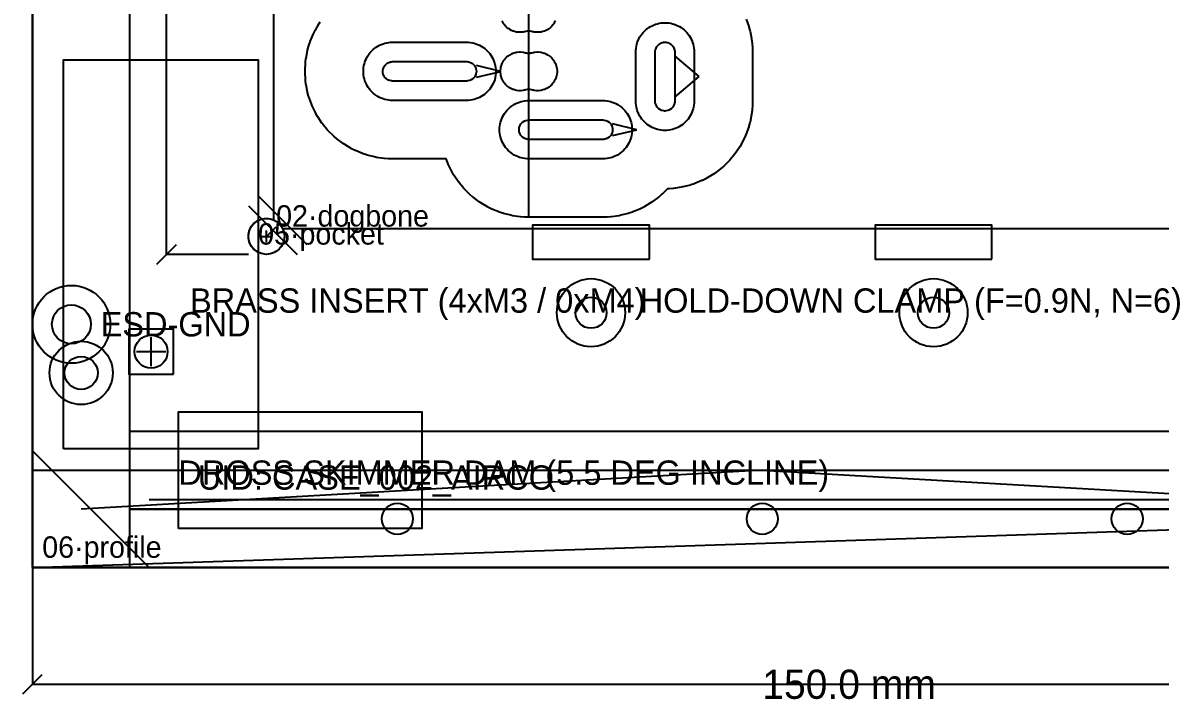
# Model space of a CAD drawing. Header units: metres. Extents: x -26 to 187, y -129 to 38.
# Drawn here: x -26 to 90.9, y -128.5 to -59 of the extents above; entities that cross this region are included whole.
import ezdxf

# ---------------------------------------------------------------- set-up
doc = ezdxf.new("R2010")
doc.units = ezdxf.units.M
for name, color, linetype in [('上锡区', 2, 'Continuous'), ('刀路序号', 32, 'Continuous'), ('压扣压舌', 31, 'Continuous'), ('取手位', 3, 'Continuous'), ('导流倒角', 14, 'Continuous'), ('嵌件螺母', 34, 'Continuous'), ('工程尺寸', 7, 'Continuous'), ('工程注记', 7, 'Continuous'), ('氮气保护', 130, 'Continuous'), ('沉板区', 1, 'Continuous'), ('治具外形', 8, 'Continuous'), ('清角刀路', 30, 'Continuous'), ('耐磨导轨', 4, 'Continuous'), ('追溯标识', 20, 'Continuous'), ('避位区', 6, 'Continuous'), ('配件层', 4, 'Continuous'), ('防呆切角', 33, 'Continuous'), ('防渣导流', 150, 'Continuous'), ('防静电接地', 6, 'Continuous')]:
    doc.layers.add(name, color=color, linetype=linetype)

msp = doc.modelspace()

# ---------------------------------------------------------------- linework, layer by layer
at = {"layer": '上锡区'}
for points in [[(39, -62.05), (39, -61.95), (39.01, -61.85), (39.02, -61.81), (39.03, -61.76), (39.05, -61.71), (39.12, -61.53), (39.15, -61.49), (39.17, -61.45), (39.2, -61.41), (39.23, -61.37), (39.37, -61.23), (39.41, -61.2), (39.45, -61.17), (39.49, -61.15), (39.53, -61.12), (39.71, -61.05), (39.76, -61.03), (39.81, -61.02), (39.85, -61.01), (39.9, -61.01), (40.1, -61.01), (40.15, -61.01), (40.19, -61.02), (40.24, -61.03), (40.29, -61.05), (40.47, -61.12), (40.51, -61.15), (40.55, -61.17), (40.59, -61.2), (40.63, -61.23), (40.77, -61.37), (40.8, -61.41), (40.83, -61.45), (40.85, -61.49), (40.88, -61.53), (40.95, -61.71), (40.97, -61.76), (40.98, -61.81), (40.99, -61.85), (41, -61.95), (41, -62.05), (41, -67.03), (41, -67.13), (40.99, -67.23), (40.98, -67.27), (40.97, -67.32), (40.95, -67.37), (40.88, -67.55), (40.85, -67.59), (40.83, -67.63), (40.8, -67.67), (40.74, -67.75), (40.71, -67.79), (40.67, -67.82), (40.63, -67.85), (40.47, -67.96), (40.43, -67.98), (40.38, -68), (40.34, -68.02), (40.29, -68.03), (40.1, -68.07), (40.05, -68.08), (40, -68.08), (39.95, -68.08), (39.9, -68.07), (39.71, -68.03), (39.66, -68.02), (39.62, -68), (39.57, -67.98), (39.53, -67.96), (39.37, -67.85), (39.33, -67.82), (39.29, -67.79), (39.26, -67.75), (39.2, -67.67), (39.17, -67.63), (39.15, -67.59), (39.12, -67.55), (39.05, -67.37), (39.03, -67.32), (39.02, -67.27), (39.01, -67.23), (39, -67.13), (39, -67.03), (39, -62.05)], [(11.23, -63.37), (11.37, -63.23), (11.41, -63.2), (11.45, -63.17), (11.49, -63.15), (11.53, -63.12), (11.71, -63.05), (11.76, -63.03), (11.81, -63.02), (11.85, -63.01), (11.95, -63), (12.05, -63), (19.57, -63), (19.67, -63), (19.77, -63.01), (19.81, -63.02), (19.86, -63.03), (19.91, -63.05), (20.09, -63.12), (20.13, -63.15), (20.17, -63.17), (20.21, -63.2), (20.25, -63.23), (20.39, -63.37), (20.42, -63.41), (20.45, -63.45), (20.47, -63.49), (20.52, -63.57), (20.54, -63.62), (20.56, -63.66), (20.57, -63.71), (20.61, -63.9), (20.62, -63.95), (20.62, -64), (20.62, -64.05), (20.61, -64.1), (20.57, -64.29), (20.5, -64.47), (20.47, -64.51), (20.45, -64.55), (20.42, -64.59), (20.36, -64.67), (20.33, -64.71), (20.29, -64.74), (20.25, -64.77), (20.09, -64.88), (20.05, -64.9), (20, -64.92), (19.96, -64.94), (19.91, -64.95), (19.72, -64.99), (19.67, -65), (19.57, -65), (12.05, -65), (11.95, -65), (11.9, -64.99), (11.71, -64.95), (11.66, -64.94), (11.62, -64.92), (11.57, -64.9), (11.53, -64.88), (11.37, -64.77), (11.33, -64.74), (11.29, -64.71), (11.26, -64.67), (11.2, -64.59), (11.17, -64.55), (11.15, -64.51), (11.12, -64.47), (11.05, -64.29), (11.03, -64.24), (11.02, -64.19), (11.01, -64.15), (11.01, -64.1), (11.01, -63.9), (11.01, -63.85), (11.02, -63.81), (11.03, -63.76), (11.06, -63.66), (11.08, -63.62), (11.1, -63.57), (11.12, -63.53), (11.23, -63.37)], [(33.57, -69), (33.67, -69), (33.72, -69.01), (33.91, -69.05), (33.96, -69.06), (34, -69.08), (34.05, -69.1), (34.09, -69.12), (34.25, -69.23), (34.29, -69.26), (34.33, -69.29), (34.36, -69.33), (34.42, -69.41), (34.45, -69.45), (34.47, -69.49), (34.5, -69.53), (34.57, -69.71), (34.59, -69.76), (34.6, -69.81), (34.61, -69.85), (34.61, -69.9), (34.61, -70.1), (34.61, -70.15), (34.6, -70.19), (34.59, -70.24), (34.57, -70.29), (34.5, -70.47), (34.47, -70.51), (34.45, -70.55), (34.42, -70.59), (34.36, -70.67), (34.33, -70.71), (34.29, -70.74), (34.25, -70.77), (34.09, -70.88), (34.05, -70.9), (34, -70.92), (33.96, -70.94), (33.91, -70.95), (33.72, -70.99), (33.67, -71), (33.57, -71), (26.05, -71), (25.95, -71), (25.9, -70.99), (25.71, -70.95), (25.66, -70.94), (25.62, -70.92), (25.57, -70.9), (25.53, -70.88), (25.37, -70.77), (25.33, -70.74), (25.29, -70.71), (25.26, -70.67), (25.2, -70.59), (25.17, -70.55), (25.15, -70.51), (25.12, -70.47), (25.05, -70.29), (25.03, -70.24), (25.02, -70.19), (25.01, -70.15), (25.01, -70.1), (25.01, -69.9), (25.01, -69.85), (25.02, -69.81), (25.03, -69.76), (25.05, -69.71), (25.12, -69.53), (25.15, -69.49), (25.17, -69.45), (25.2, -69.41), (25.26, -69.33), (25.29, -69.29), (25.33, -69.26), (25.37, -69.23), (25.53, -69.12), (25.57, -69.1), (25.62, -69.08), (25.66, -69.06), (25.71, -69.05), (25.9, -69.01), (25.95, -69), (26.05, -69), (33.57, -69)]]:
    msp.add_lwpolyline(points, dxfattribs=at)
at = {"layer": '压扣压舌'}
for points in [[(38.4, -83.31), (38.4, -79.81), (26.4, -79.81), (26.4, -83.31), (38.4, -83.31)], [(73.6, -83.31), (73.6, -79.81), (61.6, -79.81), (61.6, -83.31), (73.6, -83.31)]]:
    msp.add_lwpolyline(points, close=True, dxfattribs=at)
for centre, radius in [((32.4, -88.81), 3.5), ((67.6, -88.81), 3.5), ((32.4, -88.81), 1.6), ((67.6, -88.81), 1.6)]:
    msp.add_circle(centre, radius, dxfattribs=at)
at = {"layer": '取手位'}
msp.add_lwpolyline([(-21.81, -102.81), (-21.81, -102.76), (-21.81, -62.86), (-21.81, -62.81), (-21.76, -62.81), (-1.86, -62.81), (-1.81, -62.81), (-1.81, -62.86), (-1.81, -102.76), (-1.81, -102.81), (-1.86, -102.81), (-21.76, -102.81), (-21.81, -102.81)], dxfattribs=at)
at = {"layer": '导流倒角'}
for p, q in [((43.5, -64.54), (41, -62.42)), ((23.12, -64), (20.62, -63.4)), ((20.62, -64.6), (23.12, -64)), ((41, -66.66), (43.5, -64.54)), ((37.11, -70), (34.61, -69.4)), ((34.61, -70.6), (37.11, -70))]:
    msp.add_line(p, q, dxfattribs=at)
for points in [[(37, -62), (37.01, -61.8), (37.03, -61.61), (37.06, -61.41), (37.11, -61.22), (37.16, -61.04), (37.31, -60.67), (37.4, -60.5), (37.51, -60.33), (37.62, -60.18), (37.75, -60.02), (38.02, -59.75), (38.18, -59.62), (38.33, -59.51), (38.5, -59.4), (38.67, -59.31), (39.04, -59.16), (39.22, -59.11), (39.41, -59.06), (39.61, -59.03), (39.8, -59.01), (40.2, -59.01), (40.39, -59.03), (40.59, -59.06), (40.78, -59.11), (40.96, -59.16), (41.33, -59.31), (41.5, -59.4), (41.67, -59.51), (41.82, -59.62), (41.98, -59.75), (42.25, -60.02), (42.38, -60.18), (42.49, -60.33), (42.6, -60.5), (42.69, -60.67), (42.84, -61.04), (42.89, -61.22), (42.94, -61.41), (42.97, -61.61), (42.99, -61.8), (43, -62), (43, -67.08), (42.99, -67.28), (42.97, -67.47), (42.94, -67.67), (42.89, -67.86), (42.84, -68.04), (42.69, -68.41), (42.6, -68.58), (42.49, -68.75), (42.38, -68.9), (42.25, -69.06), (42.12, -69.2), (41.98, -69.33), (41.82, -69.46), (41.5, -69.68), (41.33, -69.77), (41.15, -69.85), (40.96, -69.92), (40.78, -69.97), (40.39, -70.05), (40.2, -70.07), (40, -70.08), (39.8, -70.07), (39.61, -70.05), (39.22, -69.97), (39.04, -69.92), (38.85, -69.85), (38.67, -69.77), (38.5, -69.68), (38.18, -69.46), (38.02, -69.33), (37.88, -69.2), (37.75, -69.06), (37.62, -68.9), (37.51, -68.75), (37.4, -68.58), (37.31, -68.41), (37.16, -68.04), (37.11, -67.86), (37.06, -67.67), (37.03, -67.47), (37.01, -67.28), (37, -67.08), (37, -62)], [(9.68, -62.09), (10.02, -61.75), (10.18, -61.62), (10.33, -61.51), (10.5, -61.4), (10.67, -61.31), (11.04, -61.16), (11.22, -61.11), (11.41, -61.06), (11.61, -61.03), (11.8, -61.01), (12, -61), (19.62, -61), (19.82, -61.01), (20.01, -61.03), (20.21, -61.06), (20.4, -61.11), (20.58, -61.16), (20.95, -61.31), (21.12, -61.4), (21.29, -61.51), (21.44, -61.62), (21.6, -61.75), (21.87, -62.02), (22, -62.18), (22.11, -62.33), (22.22, -62.5), (22.31, -62.67), (22.39, -62.85), (22.46, -63.04), (22.51, -63.22), (22.59, -63.61), (22.61, -63.8), (22.62, -64), (22.61, -64.2), (22.59, -64.39), (22.5, -64.87), (22.31, -65.33), (22.22, -65.5), (22.11, -65.67), (22, -65.82), (21.87, -65.98), (21.74, -66.12), (21.6, -66.25), (21.44, -66.38), (21.12, -66.6), (20.95, -66.69), (20.77, -66.77), (20.58, -66.84), (20.4, -66.89), (20.01, -66.97), (19.82, -66.99), (19.62, -67), (12, -67), (11.8, -66.99), (11.61, -66.97), (11.22, -66.89), (11.04, -66.84), (10.85, -66.77), (10.67, -66.69), (10.5, -66.6), (10.18, -66.38), (10.02, -66.25), (9.88, -66.12), (9.75, -65.98), (9.62, -65.82), (9.51, -65.67), (9.4, -65.5), (9.31, -65.33), (9.16, -64.96), (9.11, -64.78), (9.06, -64.59), (9.03, -64.39), (9.01, -64.2), (9.01, -63.8), (9.03, -63.61), (9.06, -63.41), (9.11, -63.22), (9.16, -63.04), (9.23, -62.85), (9.31, -62.67), (9.4, -62.5), (9.68, -62.09)], [(33.62, -67), (33.82, -67.01), (34.01, -67.03), (34.4, -67.11), (34.58, -67.16), (34.77, -67.23), (34.95, -67.31), (35.12, -67.4), (35.44, -67.62), (35.6, -67.75), (35.74, -67.88), (35.87, -68.02), (36, -68.18), (36.11, -68.33), (36.22, -68.5), (36.31, -68.67), (36.46, -69.04), (36.51, -69.22), (36.56, -69.41), (36.59, -69.61), (36.61, -69.8), (36.61, -70.2), (36.59, -70.39), (36.56, -70.59), (36.51, -70.78), (36.46, -70.96), (36.31, -71.33), (36.22, -71.5), (36.11, -71.67), (36, -71.82), (35.87, -71.98), (35.74, -72.12), (35.6, -72.25), (35.44, -72.38), (35.12, -72.6), (34.95, -72.69), (34.77, -72.77), (34.58, -72.84), (34.4, -72.89), (34.01, -72.97), (33.82, -72.99), (33.62, -73), (26, -73), (25.8, -72.99), (25.61, -72.97), (25.22, -72.89), (25.04, -72.84), (24.85, -72.77), (24.67, -72.69), (24.5, -72.6), (24.18, -72.38), (24.02, -72.25), (23.88, -72.12), (23.75, -71.98), (23.62, -71.82), (23.51, -71.67), (23.4, -71.5), (23.31, -71.33), (23.16, -70.96), (23.11, -70.78), (23.06, -70.59), (23.03, -70.39), (23.01, -70.2), (23.01, -69.8), (23.03, -69.61), (23.06, -69.41), (23.11, -69.22), (23.16, -69.04), (23.31, -68.67), (23.4, -68.5), (23.51, -68.33), (23.62, -68.18), (23.75, -68.02), (23.88, -67.88), (24.02, -67.75), (24.18, -67.62), (24.5, -67.4), (24.67, -67.31), (24.85, -67.23), (25.04, -67.16), (25.22, -67.11), (25.61, -67.03), (25.8, -67.01), (26, -67), (33.62, -67)]]:
    msp.add_lwpolyline(points, dxfattribs=at)
at = {"layer": '嵌件螺母'}
for p, q in [((-12.81, -94.31), (-12.81, -91.31)), ((-14.31, -92.81), (-11.31, -92.81))]:
    msp.add_line(p, q, dxfattribs=at)
msp.add_lwpolyline([(-10.51, -95.11), (-10.51, -90.51), (-15.11, -90.51), (-15.11, -95.11), (-10.51, -95.11)], close=True, dxfattribs=at)
at = {"layer": '工程尺寸'}
for p, q in [((-11.21, -82.81), (-11.21, 2.81)), ((-12.21, -83.81), (-10.21, -81.81)), ((-2.81, -82.81), (-11.21, -82.81)), ((-25, -115), (-25, -127)), ((-26, -128), (-24, -126)), ((-25, -127), (125, -127))]:
    msp.add_line(p, q, dxfattribs=at)
at = {"layer": '工程注记'}
for p, q in [((-1.81, -76.81), (3.19, -81.81)), ((-2.81, -77.81), (2.19, -82.81)), ((-25, -103), (-13, -115))]:
    msp.add_line(p, q, dxfattribs=at)
at = {"layer": '氮气保护'}
msp.add_line((26, -79), (26, -3.01), dxfattribs=at)
msp.add_lwpolyline([(48.34, -58.65), (48.61, -59.39), (48.62, -59.44), (48.73, -59.81), (48.74, -59.86), (48.89, -60.63), (48.9, -60.68), (48.95, -61.07), (48.96, -61.17), (48.99, -61.56), (48.99, -61.66), (49, -62.05), (49, -67.03), (48.99, -67.42), (48.99, -67.52), (48.96, -67.91), (48.95, -68.01), (48.9, -68.4), (48.89, -68.45), (48.74, -69.22), (48.73, -69.27), (48.62, -69.64), (48.61, -69.69), (48.34, -70.43), (48.27, -70.61), (47.93, -71.32), (47.91, -71.36), (47.72, -71.71), (47.69, -71.75), (47.26, -72.4), (47.23, -72.44), (46.98, -72.75), (46.92, -72.82), (46.67, -73.12), (46.63, -73.16), (46.08, -73.71), (46.04, -73.75), (45.74, -74), (45.71, -74.03), (45.08, -74.5), (44.91, -74.61), (44.24, -75.01), (44.2, -75.04), (43.85, -75.21), (43.8, -75.23), (43.08, -75.53), (43.03, -75.55), (42.66, -75.67), (42.61, -75.69), (41.85, -75.88), (41.66, -75.92), (40.88, -76.03), (40.83, -76.04), (40.44, -76.07), (40.39, -76.07), (40.26, -76.07), (40.25, -76.08), (39.7, -76.63), (39.66, -76.67), (39.36, -76.92), (39.33, -76.95), (38.7, -77.42), (38.53, -77.53), (37.86, -77.93), (37.82, -77.96), (37.47, -78.13), (37.42, -78.15), (36.7, -78.45), (36.65, -78.47), (36.28, -78.59), (36.23, -78.61), (35.47, -78.8), (35.28, -78.84), (34.5, -78.95), (34.45, -78.96), (34.06, -78.99), (33.96, -78.99), (33.57, -79), (26.05, -79), (25.66, -78.99), (25.56, -78.99), (25.17, -78.96), (25.12, -78.95), (24.34, -78.84), (24.15, -78.8), (23.39, -78.61), (23.34, -78.59), (22.97, -78.47), (22.92, -78.45), (22.2, -78.15), (22.15, -78.13), (21.8, -77.96), (21.76, -77.93), (21.09, -77.53), (20.92, -77.42), (20.29, -76.95), (20.26, -76.92), (19.96, -76.67), (19.92, -76.63), (19.37, -76.08), (19.33, -76.04), (19.08, -75.74), (19.02, -75.67), (18.77, -75.36), (18.74, -75.32), (18.31, -74.67), (18.28, -74.63), (18.09, -74.28), (18.07, -74.24), (17.73, -73.53), (17.66, -73.35), (17.53, -73), (12.05, -73), (11.66, -72.99), (11.56, -72.99), (11.17, -72.96), (11.12, -72.95), (10.34, -72.84), (10.15, -72.8), (9.39, -72.61), (9.34, -72.59), (8.97, -72.47), (8.92, -72.45), (8.2, -72.15), (8.15, -72.13), (7.8, -71.96), (7.76, -71.93), (7.09, -71.53), (6.92, -71.42), (6.29, -70.95), (6.26, -70.92), (5.96, -70.67), (5.92, -70.63), (5.37, -70.08), (5.33, -70.04), (5.08, -69.74), (5.02, -69.67), (4.77, -69.36), (4.74, -69.32), (4.31, -68.67), (4.28, -68.63), (4.09, -68.28), (4.07, -68.24), (3.73, -67.53), (3.66, -67.35), (3.39, -66.61), (3.38, -66.56), (3.27, -66.19), (3.26, -66.14), (3.11, -65.37), (3.1, -65.32), (3.05, -64.93), (3.05, -64.88), (3.01, -64.1), (3.01, -63.9), (3.05, -63.12), (3.05, -63.07), (3.1, -62.68), (3.11, -62.63), (3.26, -61.86), (3.27, -61.81), (3.38, -61.44), (3.41, -61.34), (3.53, -60.97), (3.55, -60.92), (3.85, -60.2), (3.87, -60.15), (4.04, -59.8), (4.07, -59.76), (4.47, -59.09), (4.58, -58.92)], dxfattribs=at)
at = {"layer": '沉板区'}
for points in [[(0.85, -81.32), (0.81, -81.5), (0.75, -81.67), (0.67, -81.83), (0.58, -81.99), (0.47, -82.13), (0.35, -82.27), (0.21, -82.39), (0.07, -82.5), (-0.09, -82.59), (-0.25, -82.67), (-0.42, -82.73), (-0.6, -82.77), (-0.78, -82.8), (-0.96, -82.81), (-1.14, -82.8), (-1.32, -82.77), (-1.5, -82.73), (-1.67, -82.67), (-1.83, -82.59), (-1.99, -82.5), (-2.13, -82.39), (-2.27, -82.27), (-2.39, -82.13), (-2.5, -81.99), (-2.59, -81.83), (-2.67, -81.67), (-2.73, -81.5), (-2.77, -81.32), (-2.8, -81.14), (-2.81, -80.96), (-2.8, -80.78), (-2.77, -80.6), (-2.73, -80.42), (-2.67, -80.25), (-2.59, -80.09), (-2.5, -79.93), (-2.39, -79.79), (-2.27, -79.65), (-2.13, -79.53), (-1.99, -79.42), (-1.83, -79.33), (-1.67, -79.25), (-1.5, -79.19), (-1.32, -79.15), (-1.14, -79.12), (-0.96, -79.11), (-0.78, -79.12), (-0.6, -79.15), (-0.42, -79.19), (-0.25, -79.25), (-0.2, -79.28), (-0.2, -0.72)], [(99.28, -80.2), (0.72, -80.2), (0.75, -80.25), (0.81, -80.42), (0.85, -80.6), (0.88, -80.78), (0.89, -80.96), (0.88, -81.14), (0.85, -81.32)]]:
    msp.add_lwpolyline(points, dxfattribs=at)
at = {"layer": '治具外形'}
for p, q in [((-15, -115), (-15, 35)), ((-25, -105), (125, -105)), ((-25, -115), (125, -110))]:
    msp.add_line(p, q, dxfattribs=at)
msp.add_lwpolyline([(-24.99, -114.99), (-25, -114.84), (-25, 34.84), (-24.99, 34.99), (-24.84, 35), (124.84, 35), (124.99, 34.99), (125, 34.84), (125, -114.84), (124.99, -114.99), (124.84, -115), (-24.84, -115), (-24.99, -114.99)], dxfattribs=at)
for centre in [(12.5, -110), (50, -110), (87.5, -110)]:
    msp.add_circle(centre, 1.6, dxfattribs=at)
at = {"layer": '清角刀路'}
for p, q in [((0, -80), (-0.96, -80.96)), ((-0.96, -81.56), (-0.96, -80.36)), ((-1.56, -80.96), (-0.36, -80.96))]:
    msp.add_line(p, q, dxfattribs=at)
msp.add_circle((-0.96, -80.96), 1.85, dxfattribs=at)
at = {"layer": '耐磨导轨'}
msp.add_lwpolyline([(-15, -115), (-15, 35), (-25, 35), (-25, -115), (-15, -115)], close=True, dxfattribs=at)
for radius in [3.25, 1.7]:
    msp.add_circle((-20, -95), radius, dxfattribs=at)
at = {"layer": '追溯标识'}
msp.add_lwpolyline([(-10, -111), (-10, -110.96), (-10, -99.04), (-10, -99), (-9.96, -99), (14.96, -99), (15, -99), (15, -99.04), (15, -110.96), (15, -111), (14.96, -111), (-9.96, -111), (-10, -111)], dxfattribs=at)
at = {"layer": '避位区'}
for points in [[(28.74, -58.81), (28.62, -59.02), (28.6, -59.07), (28.54, -59.15), (28.51, -59.19), (28.39, -59.34), (28.36, -59.37), (28.29, -59.44), (28.25, -59.48), (28.06, -59.63), (28.04, -59.65), (28, -59.67), (27.98, -59.69), (27.76, -59.8), (27.72, -59.82), (27.63, -59.86), (27.58, -59.88), (27.35, -59.95), (27.33, -59.95), (27.28, -59.96), (27.25, -59.97), (27.01, -59.99), (26.96, -59.99), (26.86, -59.99), (26.81, -59.99), (26.57, -59.97), (26.55, -59.96), (26.5, -59.95), (26.48, -59.95), (26.47, -59.95), (26.4, -59.93), (26.29, -59.9), (26.15, -59.88), (26.07, -59.88), (26, -59.87), (25.93, -59.88), (25.85, -59.88), (25.71, -59.9), (25.6, -59.93), (25.53, -59.95), (25.52, -59.95), (25.5, -59.95), (25.45, -59.96), (25.43, -59.97), (25.19, -59.99), (25.14, -59.99), (25.04, -59.99), (24.99, -59.99), (24.75, -59.97), (24.72, -59.96), (24.67, -59.95), (24.65, -59.95), (24.42, -59.88), (24.37, -59.86), (24.28, -59.82), (24.24, -59.8), (24.06, -59.71), (24.02, -59.68), (23.94, -59.63), (23.9, -59.6), (23.71, -59.45), (23.69, -59.43), (23.66, -59.39), (23.64, -59.38), (23.49, -59.19), (23.46, -59.15), (23.4, -59.07), (23.38, -59.02), (23.26, -58.81)], [(23.09, -64.02), (23.09, -63.98), (23.09, -63.95), (23.12, -63.66), (23.12, -63.63), (23.13, -63.59), (23.14, -63.56), (23.23, -63.28), (23.23, -63.26), (23.25, -63.21), (23.26, -63.19), (23.38, -62.98), (23.4, -62.93), (23.46, -62.85), (23.49, -62.81), (23.64, -62.62), (23.66, -62.61), (23.69, -62.57), (23.71, -62.55), (23.9, -62.4), (23.94, -62.37), (24.02, -62.32), (24.06, -62.29), (24.28, -62.18), (24.3, -62.16), (24.35, -62.15), (24.37, -62.14), (24.6, -62.07), (24.65, -62.06), (24.75, -62.04), (24.8, -62.03), (25.04, -62), (25.06, -62), (25.11, -62), (25.14, -62), (25.43, -62.03), (25.45, -62.04), (25.5, -62.05), (25.52, -62.05), (25.54, -62.06), (25.59, -62.07), (25.68, -62.09), (25.79, -62.11), (25.85, -62.12), (25.97, -62.13), (26.03, -62.13), (26.15, -62.12), (26.21, -62.11), (26.32, -62.09), (26.44, -62.06), (26.44, -62.06), (26.45, -62.06), (26.48, -62.06), (26.57, -62.04), (26.62, -62.03), (26.86, -62), (26.89, -62), (26.94, -62), (26.96, -62), (27.25, -62.03), (27.28, -62.04), (27.33, -62.05), (27.35, -62.05), (27.58, -62.12), (27.63, -62.14), (27.72, -62.18), (27.76, -62.2), (27.94, -62.29), (27.98, -62.32), (28.06, -62.37), (28.1, -62.4), (28.29, -62.55), (28.31, -62.57), (28.34, -62.61), (28.36, -62.62), (28.51, -62.81), (28.54, -62.85), (28.6, -62.93), (28.62, -62.98), (28.74, -63.19), (28.75, -63.21), (28.77, -63.26), (28.77, -63.28), (28.86, -63.56), (28.87, -63.59), (28.88, -63.63), (28.88, -63.66), (28.91, -63.95), (28.91, -63.98), (28.91, -64.02), (28.91, -64.05), (28.88, -64.34), (28.88, -64.37), (28.87, -64.41), (28.86, -64.44), (28.77, -64.72), (28.77, -64.74), (28.75, -64.79), (28.74, -64.81), (28.62, -65.02), (28.6, -65.07), (28.54, -65.15), (28.51, -65.19), (28.39, -65.34), (28.36, -65.37), (28.29, -65.44), (28.25, -65.48), (28.06, -65.63), (28.04, -65.65), (28, -65.67), (27.98, -65.69), (27.76, -65.8), (27.72, -65.82), (27.63, -65.86), (27.58, -65.88), (27.35, -65.95), (27.33, -65.95), (27.28, -65.96), (27.25, -65.97), (27.01, -65.99), (26.96, -65.99), (26.86, -65.99), (26.81, -65.99), (26.57, -65.97), (26.55, -65.96), (26.5, -65.95), (26.48, -65.95), (26.47, -65.95), (26.4, -65.93), (26.29, -65.9), (26.15, -65.88), (26.07, -65.88), (26, -65.87), (25.93, -65.88), (25.85, -65.88), (25.71, -65.9), (25.6, -65.93), (25.53, -65.95), (25.52, -65.95), (25.5, -65.95), (25.45, -65.96), (25.43, -65.97), (25.19, -65.99), (25.14, -65.99), (25.04, -65.99), (24.99, -65.99), (24.75, -65.97), (24.72, -65.96), (24.67, -65.95), (24.65, -65.95), (24.42, -65.88), (24.37, -65.86), (24.28, -65.82), (24.24, -65.8), (24.02, -65.69), (24, -65.67), (23.96, -65.65), (23.94, -65.63), (23.75, -65.48), (23.71, -65.44), (23.64, -65.37), (23.61, -65.34), (23.49, -65.19), (23.46, -65.15), (23.4, -65.07), (23.38, -65.02), (23.26, -64.81), (23.25, -64.79), (23.23, -64.74), (23.23, -64.72), (23.14, -64.44), (23.13, -64.41), (23.12, -64.37), (23.12, -64.34), (23.09, -64.05), (23.09, -64.02)]]:
    msp.add_lwpolyline(points, dxfattribs=at)
at = {"layer": '配件层'}
msp.add_circle((-12.81, -92.81), 1.7, dxfattribs=at)
at = {"layer": '防呆切角'}
msp.add_lwpolyline([(-25, -115), (110, -115), (125, -100), (125, 35), (-25, 35), (-25, -115)], close=True, dxfattribs=at)
at = {"layer": '防渣导流'}
for p, q in [((50, -105), (-20, -109)), ((50, -105), (120, -109)), ((-13, -108), (113, -108)), ((-15, -109), (115, -109))]:
    msp.add_line(p, q, dxfattribs=at)
msp.add_lwpolyline([(-15, -109), (-15, -108.96), (-15, -101.04), (-15, -101), (-14.96, -101), (114.96, -101), (115, -101), (115, -101.04), (115, -108.96), (115, -109), (114.96, -109), (-14.96, -109), (-15, -109)], close=True, dxfattribs=at)
at = {"layer": '防静电接地'}
for radius in [4, 2]:
    msp.add_circle((-21, -90), radius, dxfattribs=at)

# ---------------------------------------------------------------- texts
at = {"layer": '刀路序号'}
for s, p in [('02·dogbone', (0.04, -79.96)), ('05·pocket', (-1.81, -81.81)), ('06·profile', (-24, -114))]:
    msp.add_text(s, height=2.2, dxfattribs=at).set_placement(p)
at = {"layer": '压扣压舌'}
msp.add_text('HOLD-DOWN CLAMP (F=0.9N, N=6)', height=2.5, dxfattribs=at).set_placement((37.4, -88.81))
at = {"layer": '嵌件螺母'}
msp.add_text('BRASS INSERT (4xM3 / 0xM4)', height=2.5, dxfattribs=at).set_placement((-8.81, -88.81))
at = {"layer": '工程尺寸'}
msp.add_text('150.0 mm', height=3, dxfattribs=at).set_placement((50, -128.5))
at = {"layer": '追溯标识'}
msp.add_text('UID: CASE_002_AIRCO', height=2.5, dxfattribs=at).set_placement((-8, -107))
at = {"layer": '防渣导流'}
msp.add_text('DROSS SKIMMER DAM (5.5 DEG INCLINE)', height=2.5, dxfattribs=at).set_placement((-10, -106.5))
at = {"layer": '防静电接地'}
msp.add_text('ESD-GND', height=2.5, dxfattribs=at).set_placement((-18, -91.25))

doc.saveas('drawing.dxf')
